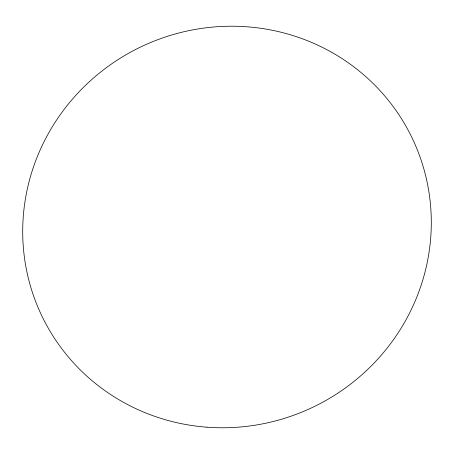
<?xml version="1.0" encoding="UTF-8"?>
<svg xmlns="http://www.w3.org/2000/svg" width="454" height="454" viewBox="0 0 454 454"><rect width="100%" height="100%" fill="white"/><g stroke="black" fill="none" stroke-linecap="round" stroke-linejoin="round"><path stroke-width="0.68" d="M206.928 427.191A205.401 199.647 -26.1 0 0 413.112 140.093A205.401 199.647 -26.1 0 0 60.961 113.716A205.401 199.647 -26.1 0 0 206.928 427.191"/></g></svg>
